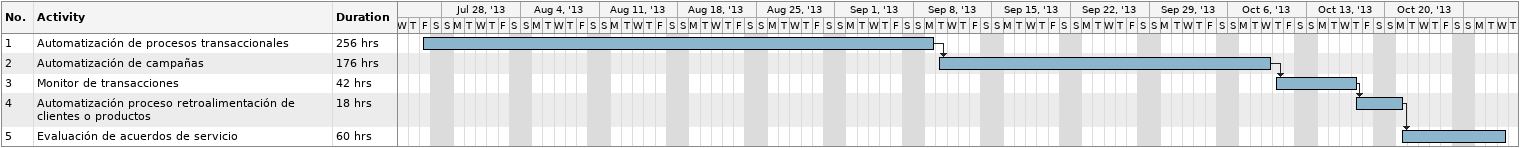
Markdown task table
| ID | Task | Duration | Start | Finish | Predecessors |
|---|---|---|---|---|---|
| 1 | Automatización de procesos transaccionales | 256h | 2013-07-26 | 2013-09-09 |  |
| 2 | Automatización de campañas | 176h | 2013-09-10 | 2013-10-09 | 1 |
| 3 | Monitor de transacciones | 42h | 2013-10-10 | 2013-10-17 | 2 |
| 4 | Automatización proceso retroalimentación de clientes o productos | 18h | 2013-10-17 | 2013-10-21 | 3 |
| 5 | Evaluación de acuerdos de servicio | 60h | 2013-10-21 | 2013-10-30 | 4 |
